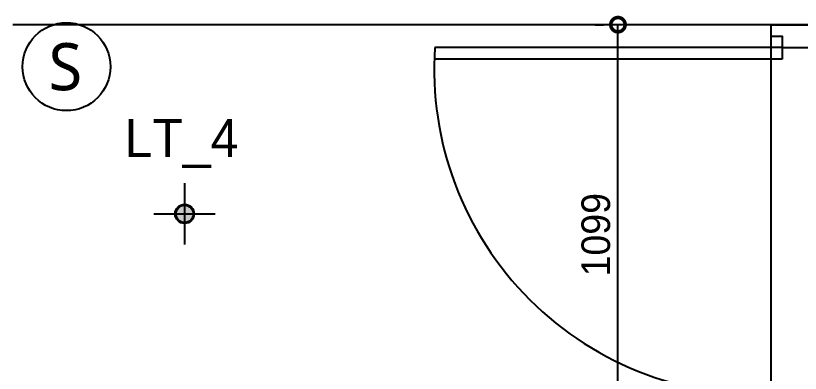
# Model space of a CAD drawing. Header units: inches. Extents: x 220271 to 272471, y 38563 to 64452.
# Drawn here: x 254850 to 256905, y 53568 to 54504 of the extents above; entities that cross this region are included whole.
import ezdxf

# ---------------------------------------------------------------- set-up
doc = ezdxf.new("R2010")
doc.units = ezdxf.units.IN
doc.header["$LTSCALE"] = 50
doc.header["$MEASUREMENT"] = 0
for name, color, linetype in [('07-DIM WAL', 5, 'Continuous'), ('F-WALL1', 2, 'Continuous'), ('RC-LIGHT', 7, 'Continuous'), ('도면층4', 4, 'Continuous'), ('도면층5', 5, 'Continuous'), ('설비', 140, 'Continuous')]:
    doc.layers.add(name, color=color, linetype=linetype)
doc.styles.add('스타일1', font='HY울릉도M.TTF')
doc.styles.add('코레일둥고', font='Korail_Round_Gothic_Medium.ttf')
doc.dimstyles.new('30', dxfattribs={"dimscale": 30, "dimtxt": 2.5, "dimasz": 2.5, "dimexe": 1.25, "dimexo": 2, "dimtad": 1, "dimdec": 0, "dimtxsty": '스타일1', "dimblk": 'DOTSMALL', "dimcen": 2.5, "dimclrd": 1, "dimclre": 1, "dimclrt": 7, "dimadec": 0, "dimazin": 0, "dimtfac": 1, "dimtdec": 0, "dimtix": 1, "dimtmove": 0, "dimatfit": 3, "dimldrblk": 'DOTSMALL', "dimfxl": 1.25, "dimarcsym": 0})

# ---------------------------------------------------------------- blocks, each defined once
blk = doc.blocks.new('메인도면')
at = {"layer": 'F-WALL1'}
blk.add_line((291641.2, 91685.8), (289656.2, 91685.8), dxfattribs=at)
at = {"layer": '도면층4'}
for p, q in [((291841.2, 91685.8), (291641.2, 91685.8)), ((291641.2, 91685.8), (291641.2, 90660.8)), ((291641.2, 91685.8), (291841.2, 91685.8)), ((291671.2, 91625.8), (290761.2, 91625.8)), ((291671.2, 91625.8), (291671.2, 91595.8)), ((291671.2, 91595.8), (290761.7, 91595.8))]:
    blk.add_line(p, q, dxfattribs=at)
blk.add_lwpolyline([(291641.2, 91685.8), (291641.2, 91655.8), (291671.2, 91655.8), (291671.2, 91625.8), (291811.2, 91625.8), (291811.2, 91655.8), (291841.2, 91655.8), (291841.2, 91685.8), (291641.2, 91685.8)], dxfattribs=at)
at = {"layer": '도면층5'}
blk.add_arc((291609.9, 91568.7), 850.1, 176.1507, 274.13, dxfattribs=at)
blk = doc.blocks.new('cjswjdeh')
blk.add_blockref('메인도면', (-34813.2, 2184))
blk = doc.blocks.new('1')
at = {"linetype": 'Continuous'}
h = blk.add_hatch(color=4, dxfattribs=at)
h.dxf.hatch_style = 1
edge = h.paths.add_edge_path()
edge.add_arc((11539653.5, -14273503.8), 37.5, 0, 360)
at = {"color": 1, "linetype": 'Continuous'}
for p, q in [((11539653.5, -14273637.1), (11539653.5, -14273370.5)), ((11539520.2, -14273503.8), (11539786.8, -14273503.8))]:
    blk.add_line(p, q, dxfattribs=at)
at = {"color": 4, "linetype": 'Continuous'}
for radius in [41.5, 37.5]:
    blk.add_circle((11539653.5, -14273503.8), radius, dxfattribs=at)
blk = doc.blocks.new('SW')
at = {"layer": '설비', "color": 140}
blk.add_circle((11533254.1, -14277699.4), 184, dxfattribs=at)
at = {"layer": '설비', "color": 140, "insert": (11533320, -14277600.8), "char_height": 197.143, "width": 314.327, "attachment_point": 3, "style": '코레일둥고'}
blk.add_mtext('{\\fMalgun Gothic|b0|i0|c129|p50;S}', dxfattribs=at)
blk = doc.blocks.new('_DOTSMALL')
at = {"color": 0, "linetype": 'ByBlock', "const_width": 0.5}
blk.add_lwpolyline([(-0.0625, 0, 1), (0.0625, 0, 1)], format="xyb", close=True, dxfattribs=at)
blk = doc.blocks.new('*D175')
at = {"layer": '07-DIM WAL', "color": 1, "lineweight": -2, "transparency": 16777216}
for p, q in [((256367.9, 54480.1), (256390.4, 54480.1)), ((256427.9, 53381.3), (256427.9, 54480.1)), ((256367.9, 53381.3), (256390.4, 53381.3))]:
    blk.add_line(p, q, dxfattribs=at)
at = {"layer": 'Defpoints', "color": 0, "transparency": 16777216}
for p in [(256427.9, 54480.1), (256427.9, 54480.1), (256427.9, 53381.3)]:
    blk.add_point(p, dxfattribs=at)
at = {"layer": '07-DIM WAL', "color": 1, "lineweight": -2, "transparency": 16777216, "xscale": 75, "yscale": 75, "zscale": 75}
for p, rotation in [((256427.9, 54480.1), 90), ((256427.9, 53381.3), 270)]:
    blk.add_blockref('_DOTSMALL', p, dxfattribs=dict(at, rotation=rotation))
at = {"layer": '07-DIM WAL', "color": 7, "transparency": 16777216, "insert": (256370.2, 53930.7), "char_height": 75, "attachment_point": 5, "rotation": 90, "style": '스타일1'}
blk.add_mtext('1099', dxfattribs=at)

msp = doc.modelspace()

# ---------------------------------------------------------------- block references
at = {"layer": '07-DIM WAL'}
msp.add_blockref('cjswjdeh', (0, -39389.7), dxfattribs=at)
at = {"layer": 'RC-LIGHT', "xscale": 0.6024096385271789, "yscale": 0.6024096385271789, "zscale": 0.6024096385271789, "rotation": 270}
msp.add_blockref('1', (8853789.2, 7005583.6), dxfattribs=at)
at = {"layer": '설비', "color": 140, "xscale": 0.625, "yscale": 0.625, "zscale": 0.625}
msp.add_blockref('SW', (-6953300.3, 8977932.3), dxfattribs=at)

# ---------------------------------------------------------------- texts
at = {"layer": '설비', "color": 30, "style": '코레일둥고'}
msp.add_text('LT_4', height=100, dxfattribs=at).set_placement((255135.7, 54133.7))

# ---------------------------------------------------------------- dimensions: what is measured, and where the dimension line sits
at = {"layer": '07-DIM WAL'}
dim = msp.add_linear_dim(base=(256427.9, 54480.1), p1=(256427.9, 53381.3), p2=(256427.9, 54480.1), angle=90, dimstyle='30', dxfattribs=at)
dim.commit()
dim.dimension.update_dxf_attribs({"geometry": '*D175', "text_midpoint": (256370.2, 53930.7)})

doc.saveas('drawing.dxf')
